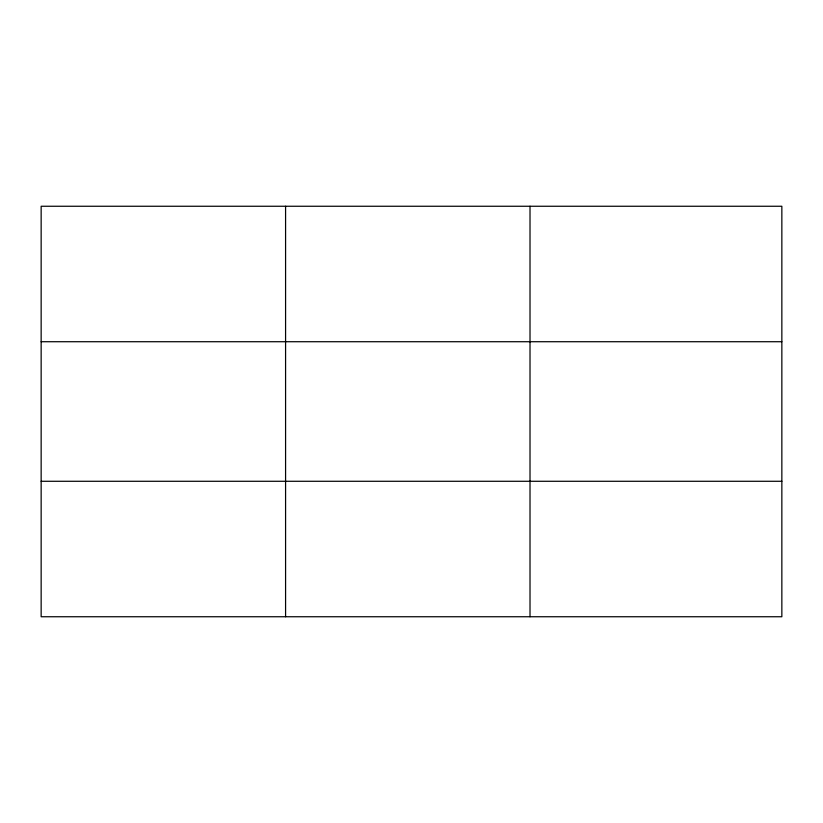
<?xml version="1.0" encoding="UTF-8"?>
<svg xmlns="http://www.w3.org/2000/svg" width="823" height="823" viewBox="0 0 823 823"><rect width="100%" height="100%" fill="white"/><g stroke="black" fill="none" stroke-linecap="round" stroke-linejoin="round"><path stroke-width="1.23" d="M285.581 616.746L285.581 206.254M530.012 616.746L530.012 206.254M781.85 481.28L781.85 616.746L41.15 616.746L41.15 206.254L781.85 206.254L781.85 481.28L41.15 481.28M41.15 341.72L781.85 341.72"/></g></svg>
